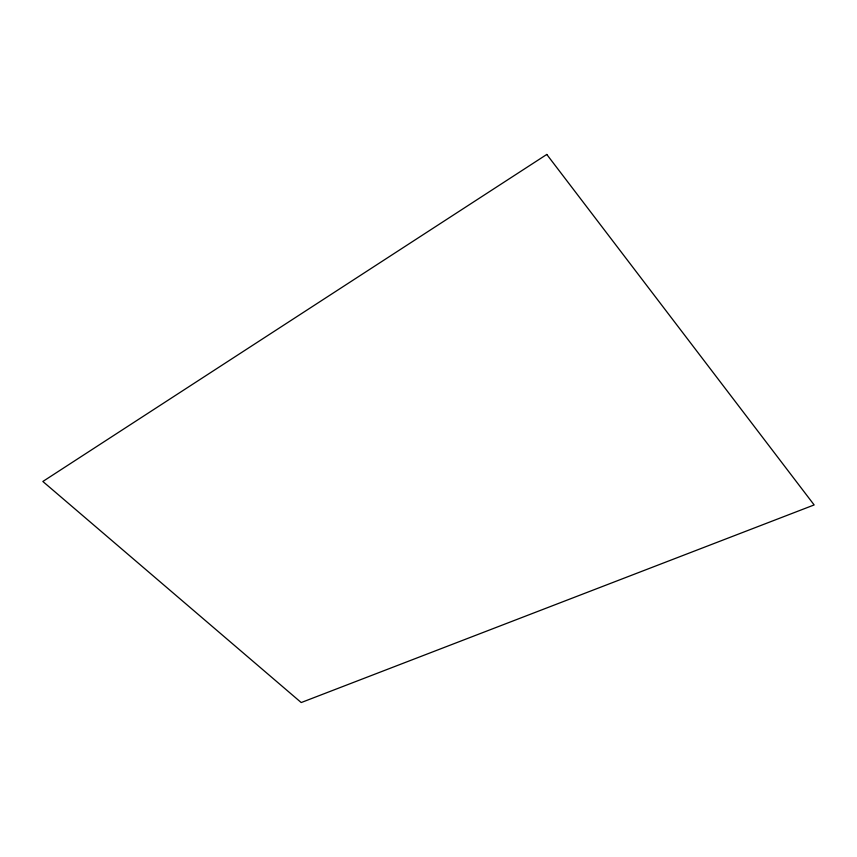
<?xml version="1.0" encoding="UTF-8"?>
<svg xmlns="http://www.w3.org/2000/svg" width="857" height="857" viewBox="0 0 857 857"><rect width="100%" height="100%" fill="white"/><g stroke="black" fill="none" stroke-linecap="round" stroke-linejoin="round"><path stroke-width="1.29" d="M546.787 154.453L42.85 481.473L301.214 702.547L814.15 504.934L546.787 154.453"/></g></svg>
